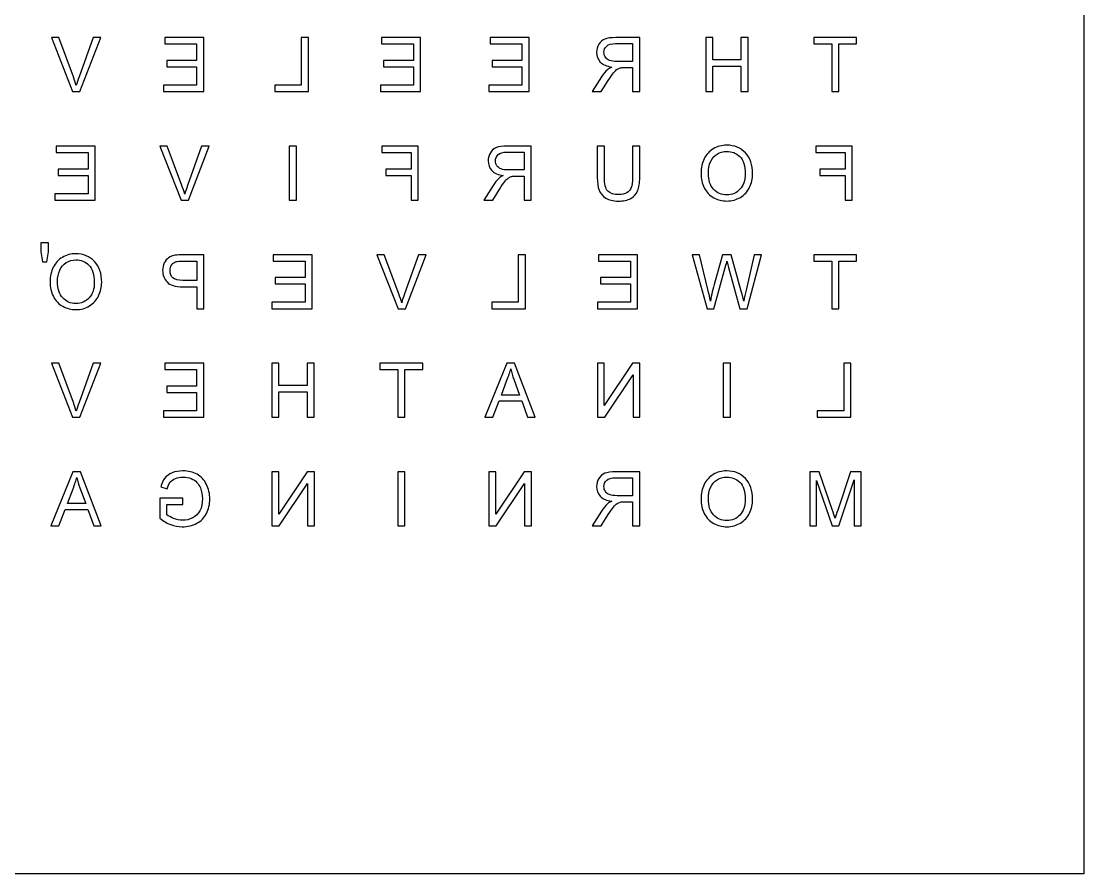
# Model space of a CAD drawing. Extents: x 5 to 305, y 25 to 255.
# Drawn here: x 155.5 to 304.8, y 25.4 to 145.1 of the extents above; entities that cross this region are included whole.
import ezdxf

# ---------------------------------------------------------------- set-up
doc = ezdxf.new("R2010")
doc.units = 0
doc.layers.add('english_TiM_UPPER_Helvetica_TiM_1.0', color=7, linetype='CONTINUOUS')

msp = doc.modelspace()

# ---------------------------------------------------------------- linework, layer by layer
at = {"layer": 'english_TiM_UPPER_Helvetica_TiM_1.0', "color": 1}
for p, q in [((304.8, 237.940003), (304.8, 25.4)), ((304.8, 25.4), (5.259987, 25.4))]:
    msp.add_line(p, q, dxfattribs=at)
at = {"layer": 'english_TiM_UPPER_Helvetica_TiM_1.0', "color": 7}
for p, q in [((160.806409, 142.776332), (159.783216, 142.776332)), ((159.783216, 142.776332), (162.749445, 135.200566)), ((162.852795, 137.27279), (160.806409, 142.776332)), ((165.627823, 142.776332), (163.658949, 137.27279)), ((163.777803, 135.200566), (166.713027, 142.776332)), ((166.713027, 142.776332), (165.627823, 142.776332)), ((181.162371, 142.776332), (175.684667, 142.776332)), ((175.684667, 142.776332), (175.684667, 141.882329)), ((175.684667, 141.882329), (180.159847, 141.882329)), ((180.159847, 141.882329), (180.159847, 139.562057)), ((181.162371, 135.200566), (181.162371, 142.776332)), ((195.877018, 142.776332), (194.874497, 142.776332)), ((194.874497, 142.776332), (194.874497, 136.094569)), ((195.877018, 135.200566), (195.877018, 142.776332)), ((211.642378, 142.776332), (206.164677, 142.776332)), ((206.164677, 142.776332), (206.164677, 141.882329)), ((206.164677, 141.882329), (210.639858, 141.882329)), ((210.639858, 141.882329), (210.639858, 139.562057)), ((211.642378, 135.200566), (211.642378, 142.776332)), ((226.882381, 142.776332), (221.404681, 142.776332)), ((221.404681, 142.776332), (221.404681, 141.882329)), ((221.404681, 141.882329), (225.879861, 141.882329)), ((225.879861, 141.882329), (225.879861, 139.562057)), ((226.882381, 135.200566), (226.882381, 142.776332)), ((239.018269, 141.939172), (241.416057, 141.939172)), ((242.418581, 142.776332), (239.059611, 142.776332)), ((241.416057, 141.939172), (241.416057, 139.432866)), ((242.418581, 135.200566), (242.418581, 142.776332)), ((252.702815, 142.776332), (251.700291, 142.776332)), ((251.700291, 142.776332), (251.700291, 135.200566)), ((252.702815, 139.66541), (252.702815, 142.776332)), ((257.64308, 142.776332), (256.640559, 142.776332)), ((256.640559, 142.776332), (256.640559, 139.66541)), ((257.64308, 135.200566), (257.64308, 142.776332)), ((272.895166, 142.776332), (266.890362, 142.776332)), ((266.890362, 142.776332), (266.890362, 141.882329)), ((266.890362, 141.882329), (269.396669, 141.882329)), ((269.396669, 141.882329), (269.396669, 135.200566)), ((270.399192, 135.200566), (270.399192, 141.882329)), ((270.399192, 141.882329), (272.895166, 141.882329)), ((272.895166, 141.882329), (272.895166, 142.776332)), ((180.159847, 139.562057), (175.968889, 139.562057)), ((175.968889, 139.562057), (175.968889, 138.673223)), ((210.639858, 139.562057), (206.448896, 139.562057)), ((206.448896, 139.562057), (206.448896, 138.673223)), ((225.879861, 139.562057), (221.6889, 139.562057)), ((221.6889, 139.562057), (221.6889, 138.673223)), ((241.416057, 139.432866), (239.261149, 139.432866)), ((256.640559, 139.66541), (252.702815, 139.66541)), ((175.968889, 138.673223), (180.159847, 138.673223)), ((180.159847, 138.673223), (180.159847, 136.094569)), ((206.448896, 138.673223), (210.639858, 138.673223)), ((210.639858, 138.673223), (210.639858, 136.094569)), ((221.6889, 138.673223), (225.879861, 138.673223)), ((225.879861, 138.673223), (225.879861, 136.094569)), ((240.253337, 138.564701), (241.416057, 138.564701)), ((241.416057, 138.564701), (241.416057, 135.200566)), ((252.702815, 135.200566), (252.702815, 138.771408)), ((252.702815, 138.771408), (256.640559, 138.771408)), ((256.640559, 138.771408), (256.640559, 135.200566)), ((180.159847, 136.094569), (175.508969, 136.094569)), ((175.508969, 136.094569), (175.508969, 135.200566)), ((194.874497, 136.094569), (191.143456, 136.094569)), ((191.143456, 136.094569), (191.143456, 135.200566)), ((210.639858, 136.094569), (205.988976, 136.094569)), ((205.988976, 136.094569), (205.988976, 135.200566)), ((225.879861, 136.094569), (221.22898, 136.094569)), ((221.22898, 136.094569), (221.22898, 135.200566)), ((237.059735, 137.262454), (235.741986, 135.200566)), ((237.002888, 135.200566), (238.005412, 136.776696)), ((162.749445, 135.200566), (163.777803, 135.200566)), ((175.508969, 135.200566), (181.162371, 135.200566)), ((191.143456, 135.200566), (195.877018, 135.200566)), ((205.988976, 135.200566), (211.642378, 135.200566)), ((221.22898, 135.200566), (226.882381, 135.200566)), ((235.741986, 135.200566), (237.002888, 135.200566)), ((241.416057, 135.200566), (242.418581, 135.200566)), ((251.700291, 135.200566), (252.702815, 135.200566)), ((256.640559, 135.200566), (257.64308, 135.200566)), ((269.396669, 135.200566), (270.399192, 135.200566)), ((165.922378, 127.536325), (160.444674, 127.536325)), ((160.444674, 127.536325), (160.444674, 126.642322)), ((165.922378, 119.960559), (165.922378, 127.536325)), ((176.046402, 127.536325), (175.023208, 127.536325)), ((175.023208, 127.536325), (177.989438, 119.960559)), ((178.092791, 122.032787), (176.046402, 127.536325)), ((180.867816, 127.536325), (178.898942, 122.032787)), ((179.017799, 119.960559), (181.95302, 127.536325)), ((181.95302, 127.536325), (180.867816, 127.536325)), ((194.194067, 127.536325), (193.191546, 127.536325)), ((193.191546, 127.536325), (193.191546, 119.960559)), ((194.194067, 119.960559), (194.194067, 127.536325)), ((211.315028, 127.536325), (206.204231, 127.536325)), ((206.204231, 127.536325), (206.204231, 126.642322)), ((211.315028, 119.960559), (211.315028, 127.536325)), ((227.178598, 127.536325), (223.819628, 127.536325)), ((227.178598, 119.960559), (227.178598, 127.536325)), ((237.462808, 127.536325), (236.460288, 127.536325)), ((236.460288, 127.536325), (236.460288, 123.159333)), ((237.462808, 123.164501), (237.462808, 127.536325)), ((242.418581, 127.536325), (241.416057, 127.536325)), ((241.416057, 127.536325), (241.416057, 123.164501)), ((242.418581, 123.159333), (242.418581, 127.536325)), ((272.275046, 127.536325), (267.164248, 127.536325)), ((267.164248, 127.536325), (267.164248, 126.642322)), ((272.275046, 119.960559), (272.275046, 127.536325)), ((160.444674, 126.642322), (164.919854, 126.642322)), ((164.919854, 126.642322), (164.919854, 124.322053)), ((206.204231, 126.642322), (210.312508, 126.642322)), ((210.312508, 126.642322), (210.312508, 124.296212)), ((223.778286, 126.699169), (226.176074, 126.699169)), ((226.176074, 126.699169), (226.176074, 124.192863)), ((267.164248, 126.642322), (271.272526, 126.642322)), ((271.272526, 126.642322), (271.272526, 124.296212)), ((164.919854, 124.322053), (160.728896, 124.322053)), ((160.728896, 124.322053), (160.728896, 123.433216)), ((210.312508, 124.296212), (206.757168, 124.296212)), ((206.757168, 124.296212), (206.757168, 123.40221)), ((226.176074, 124.192863), (224.021167, 124.192863)), ((271.272526, 124.296212), (267.717185, 124.296212)), ((267.717185, 124.296212), (267.717185, 123.40221)), ((160.728896, 123.433216), (164.919854, 123.433216)), ((164.919854, 123.433216), (164.919854, 120.854562)), ((206.757168, 123.40221), (210.312508, 123.40221)), ((210.312508, 123.40221), (210.312508, 119.960559)), ((225.013354, 123.324698), (226.176074, 123.324698)), ((226.176074, 123.324698), (226.176074, 119.960559)), ((257.241791, 123.634772), (257.241791, 123.634772)), ((258.275321, 123.650259), (258.275321, 123.650259)), ((267.717185, 123.40221), (271.272526, 123.40221)), ((271.272526, 123.40221), (271.272526, 119.960559)), ((221.819752, 122.02245), (220.502, 119.960559)), ((221.762906, 119.960559), (222.765429, 121.536693)), ((164.919854, 120.854562), (160.268976, 120.854562)), ((160.268976, 120.854562), (160.268976, 119.960559)), ((160.268976, 119.960559), (165.922378, 119.960559)), ((177.989438, 119.960559), (179.017799, 119.960559)), ((193.191546, 119.960559), (194.194067, 119.960559)), ((210.312508, 119.960559), (211.315028, 119.960559)), ((220.502, 119.960559), (221.762906, 119.960559)), ((226.176074, 119.960559), (227.178598, 119.960559)), ((271.272526, 119.960559), (272.275046, 119.960559)), ((159.345612, 113.975762), (158.286245, 113.975762)), ((158.286245, 113.975762), (158.286245, 112.709688)), ((159.345612, 112.709688), (159.345612, 113.975762)), ((158.286245, 112.709688), (158.534294, 111.293755)), ((159.107904, 111.293755), (159.345612, 112.709688)), ((181.18304, 112.296332), (178.325336, 112.296332)), ((181.18304, 104.720566), (181.18304, 112.296332)), ((196.402374, 112.296332), (190.924674, 112.296332)), ((190.924674, 112.296332), (190.924674, 111.402329)), ((196.402374, 104.720566), (196.402374, 112.296332)), ((206.526412, 112.296332), (205.503219, 112.296332)), ((205.503219, 112.296332), (208.469445, 104.720566)), ((208.572798, 106.792794), (206.526412, 112.296332)), ((211.347823, 112.296332), (209.378952, 106.792794)), ((209.497807, 104.720566), (212.433027, 112.296332)), ((212.433027, 112.296332), (211.347823, 112.296332)), ((226.357007, 112.296332), (225.354483, 112.296332)), ((225.354483, 112.296332), (225.354483, 105.614569)), ((226.357007, 104.720566), (226.357007, 112.296332)), ((242.122388, 112.296332), (236.644684, 112.296332)), ((236.644684, 112.296332), (236.644684, 111.402329)), ((242.122388, 104.720566), (242.122388, 112.296332)), ((250.802821, 112.296332), (249.795132, 112.296332)), ((249.795132, 112.296332), (251.872524, 104.720566)), ((251.991379, 107.428411), (250.802821, 112.296332)), ((254.042933, 112.296332), (252.957729, 108.461941)), ((255.252164, 112.296332), (254.042933, 112.296332)), ((256.693935, 107.180366), (255.252164, 112.296332)), ((258.507777, 112.296332), (257.355393, 107.330226)), ((257.525926, 104.720566), (259.536138, 112.296332)), ((259.536138, 112.296332), (258.507777, 112.296332)), ((272.895166, 112.296332), (266.890362, 112.296332)), ((266.890362, 112.296332), (266.890362, 111.402329)), ((272.895166, 111.402329), (272.895166, 112.296332)), ((158.534294, 111.293755), (159.107904, 111.293755)), ((178.242651, 111.402329), (180.180516, 111.402329)), ((180.180516, 111.402329), (180.180516, 108.694485)), ((190.924674, 111.402329), (195.39985, 111.402329)), ((195.39985, 111.402329), (195.39985, 109.082057)), ((236.644684, 111.402329), (241.119865, 111.402329)), ((241.119865, 111.402329), (241.119865, 109.082057)), ((252.838874, 104.720566), (254.435677, 110.492826)), ((254.895597, 110.492826), (256.502733, 104.720566)), ((266.890362, 111.402329), (269.396669, 111.402329)), ((269.396669, 111.402329), (269.396669, 104.720566)), ((270.399192, 104.720566), (270.399192, 111.402329)), ((270.399192, 111.402329), (272.895166, 111.402329)), ((195.39985, 109.082057), (191.208893, 109.082057)), ((191.208893, 109.082057), (191.208893, 108.193223)), ((241.119865, 109.082057), (236.928907, 109.082057)), ((236.928907, 109.082057), (236.928907, 108.193223)), ((165.801788, 108.394779), (165.801788, 108.394779)), ((166.835317, 108.410266), (166.835317, 108.410266)), ((180.180516, 108.694485), (178.221982, 108.694485)), ((178.237483, 107.800482), (180.180516, 107.800482)), ((180.180516, 107.800482), (180.180516, 104.720566)), ((191.208893, 108.193223), (195.39985, 108.193223)), ((195.39985, 108.193223), (195.39985, 105.614569)), ((236.928907, 108.193223), (241.119865, 108.193223)), ((241.119865, 108.193223), (241.119865, 105.614569)), ((180.180516, 104.720566), (181.18304, 104.720566)), ((195.39985, 105.614569), (190.748973, 105.614569)), ((190.748973, 105.614569), (190.748973, 104.720566)), ((190.748973, 104.720566), (196.402374, 104.720566)), ((208.469445, 104.720566), (209.497807, 104.720566)), ((225.354483, 105.614569), (221.623445, 105.614569)), ((221.623445, 105.614569), (221.623445, 104.720566)), ((221.623445, 104.720566), (226.357007, 104.720566)), ((241.119865, 105.614569), (236.468987, 105.614569)), ((236.468987, 105.614569), (236.468987, 104.720566)), ((236.468987, 104.720566), (242.122388, 104.720566)), ((251.872524, 104.720566), (252.838874, 104.720566)), ((256.502733, 104.720566), (257.525926, 104.720566)), ((269.396669, 104.720566), (270.399192, 104.720566)), ((160.806409, 97.056335), (159.783216, 97.056335)), ((159.783216, 97.056335), (162.749445, 89.48057)), ((162.852795, 91.552794), (160.806409, 97.056335)), ((165.627823, 97.056335), (163.658949, 91.552794)), ((163.777803, 89.48057), (166.713027, 97.056335)), ((166.713027, 97.056335), (165.627823, 97.056335)), ((181.162371, 97.056335), (175.684667, 97.056335)), ((175.684667, 97.056335), (175.684667, 96.162333)), ((181.162371, 89.48057), (181.162371, 97.056335)), ((191.742818, 97.056335), (190.740295, 97.056335)), ((190.740295, 97.056335), (190.740295, 89.48057)), ((191.742818, 93.945414), (191.742818, 97.056335)), ((196.683087, 97.056335), (195.680563, 97.056335)), ((195.680563, 97.056335), (195.680563, 93.945414)), ((196.683087, 89.48057), (196.683087, 97.056335)), ((211.935148, 97.056335), (205.930345, 97.056335)), ((205.930345, 97.056335), (205.930345, 96.162333)), ((211.935148, 96.162333), (211.935148, 97.056335)), ((223.745623, 97.056335), (220.645038, 89.48057)), ((224.825662, 97.056335), (223.745623, 97.056335)), ((227.735045, 89.48057), (224.825662, 97.056335)), ((237.43697, 97.056335), (236.475789, 97.056335)), ((236.475789, 97.056335), (236.475789, 89.48057)), ((241.416057, 97.056335), (237.43697, 91.108375)), ((237.43697, 91.108375), (237.43697, 97.056335)), ((242.444418, 97.056335), (241.416057, 97.056335)), ((242.444418, 89.48057), (242.444418, 97.056335)), ((255.154063, 97.056335), (254.151543, 97.056335)), ((254.151543, 97.056335), (254.151543, 89.48057)), ((255.154063, 89.48057), (255.154063, 97.056335)), ((272.077018, 97.056335), (271.074497, 97.056335)), ((271.074497, 97.056335), (271.074497, 90.374572)), ((272.077018, 89.48057), (272.077018, 97.056335)), ((175.684667, 96.162333), (180.159847, 96.162333)), ((180.159847, 96.162333), (180.159847, 93.84206)), ((205.930345, 96.162333), (208.436654, 96.162333)), ((208.436654, 96.162333), (208.436654, 89.48057)), ((209.439175, 89.48057), (209.439175, 96.162333)), ((209.439175, 96.162333), (211.935148, 96.162333)), ((222.980811, 92.591491), (223.771464, 94.689553)), ((224.717141, 94.813575), (225.549132, 92.591491)), ((237.50415, 89.48057), (241.483236, 95.433695)), ((241.483236, 95.433695), (241.483236, 89.48057)), ((180.159847, 93.84206), (175.968889, 93.84206)), ((175.968889, 93.84206), (175.968889, 92.953226)), ((175.968889, 92.953226), (180.159847, 92.953226)), ((180.159847, 92.953226), (180.159847, 90.374572)), ((195.680563, 93.945414), (191.742818, 93.945414)), ((191.742818, 89.48057), (191.742818, 93.051411)), ((191.742818, 93.051411), (195.680563, 93.051411)), ((195.680563, 93.051411), (195.680563, 89.48057)), ((225.549132, 92.591491), (222.980811, 92.591491)), ((221.787089, 89.48057), (222.670755, 91.775001)), ((222.670755, 91.775001), (225.838519, 91.775001)), ((225.838519, 91.775001), (226.67051, 89.48057)), ((180.159847, 90.374572), (175.508969, 90.374572)), ((175.508969, 90.374572), (175.508969, 89.48057)), ((271.074497, 90.374572), (267.343456, 90.374572)), ((267.343456, 90.374572), (267.343456, 89.48057)), ((162.749445, 89.48057), (163.777803, 89.48057)), ((175.508969, 89.48057), (181.162371, 89.48057)), ((190.740295, 89.48057), (191.742818, 89.48057)), ((195.680563, 89.48057), (196.683087, 89.48057)), ((208.436654, 89.48057), (209.439175, 89.48057)), ((220.645038, 89.48057), (221.787089, 89.48057)), ((226.67051, 89.48057), (227.735045, 89.48057)), ((236.475789, 89.48057), (237.50415, 89.48057)), ((241.483236, 89.48057), (242.444418, 89.48057)), ((254.151543, 89.48057), (255.154063, 89.48057)), ((267.343456, 89.48057), (272.077018, 89.48057)), ((162.785615, 81.816328), (159.68503, 74.240563)), ((163.865655, 81.816328), (162.785615, 81.816328)), ((166.775038, 74.240563), (163.865655, 81.816328)), ((191.716981, 81.816328), (190.755799, 81.816328)), ((190.755799, 81.816328), (190.755799, 74.240563)), ((195.696064, 81.816328), (191.716981, 75.868371)), ((191.716981, 75.868371), (191.716981, 81.816328)), ((196.724425, 81.816328), (195.696064, 81.816328)), ((196.724425, 74.240563), (196.724425, 81.816328)), ((209.434053, 81.816328), (208.431529, 81.816328)), ((208.431529, 81.816328), (208.431529, 74.240563)), ((209.434053, 74.240563), (209.434053, 81.816328)), ((222.196988, 81.816328), (221.235806, 81.816328)), ((221.235806, 81.816328), (221.235806, 74.240563)), ((226.176074, 81.816328), (222.196988, 75.868371)), ((222.196988, 75.868371), (222.196988, 81.816328)), ((227.204436, 81.816328), (226.176074, 81.816328)), ((227.204436, 74.240563), (227.204436, 81.816328)), ((239.018269, 80.979172), (241.416057, 80.979172)), ((242.418581, 81.816328), (239.059611, 81.816328)), ((241.416057, 80.979172), (241.416057, 78.472863)), ((242.418581, 74.240563), (242.418581, 81.816328)), ((267.651706, 81.816328), (266.302952, 81.816328)), ((266.302952, 81.816328), (266.302952, 74.240563)), ((269.465552, 76.545334), (267.651706, 81.816328)), ((272.023533, 81.816328), (270.23036, 76.452317)), ((270.375055, 74.240563), (272.566137, 80.689782)), ((273.532487, 81.816328), (272.023533, 81.816328)), ((272.566137, 80.689782), (272.566137, 74.240563)), ((273.532487, 74.240563), (273.532487, 81.816328)), ((162.020807, 77.351484), (162.811456, 79.449549)), ((163.757134, 79.573572), (164.589125, 77.351484)), ((175.130008, 79.697576), (176.034347, 79.449531)), ((191.784161, 74.240563), (195.763243, 80.193688)), ((195.763243, 80.193688), (195.763243, 74.240563)), ((222.264168, 74.240563), (226.243254, 80.193688)), ((226.243254, 80.193688), (226.243254, 74.240563)), ((267.269302, 74.240563), (267.269302, 80.581264)), ((267.269302, 80.581264), (269.470717, 74.240563)), ((178.225425, 78.100795), (175.016319, 78.105945)), ((175.016319, 78.105945), (175.016319, 75.294748)), ((178.225425, 77.211961), (178.225425, 78.100795)), ((241.416057, 78.472863), (239.261149, 78.472863)), ((257.241791, 77.91474), (257.241791, 77.91474)), ((258.275321, 77.930262), (258.275321, 77.930262)), ((160.827081, 74.240563), (161.710747, 76.534998)), ((161.710747, 76.534998), (164.878512, 76.534998)), ((164.589125, 77.351484), (162.020807, 77.351484)), ((164.878512, 76.534998), (165.710503, 74.240563)), ((175.998173, 77.211943), (178.225425, 77.211961)), ((175.998173, 75.801174), (175.998173, 77.211943)), ((237.059735, 76.302454), (235.741986, 74.240563)), ((240.253337, 77.604701), (241.416057, 77.604701)), ((241.416057, 77.604701), (241.416057, 74.240563)), ((237.002888, 74.240563), (238.005412, 75.816696)), ((159.68503, 74.240563), (160.827081, 74.240563)), ((165.710503, 74.240563), (166.775038, 74.240563)), ((190.755799, 74.240563), (191.784161, 74.240563)), ((195.763243, 74.240563), (196.724425, 74.240563)), ((208.431529, 74.240563), (209.434053, 74.240563)), ((221.235806, 74.240563), (222.264168, 74.240563)), ((226.243254, 74.240563), (227.204436, 74.240563)), ((235.741986, 74.240563), (237.002888, 74.240563)), ((241.416057, 74.240563), (242.418581, 74.240563)), ((266.302952, 74.240563), (267.269302, 74.240563)), ((269.470717, 74.240563), (270.375055, 74.240563)), ((272.566137, 74.240563), (273.532487, 74.240563))]:
    msp.add_line(p, q, dxfattribs=at)
for points in [[(236.677327, 141.851324), (236.467184, 141.506808), (236.362109, 141.126125), (236.362102, 140.709273)], [(237.519655, 142.572207), (237.16826, 142.43612), (236.887484, 142.195825), (236.677327, 141.851324)], [(239.059611, 142.776332), (238.384376, 142.776321), (237.87106, 142.708281), (237.519655, 142.572207)], [(237.785787, 141.592939), (238.045897, 141.823754), (238.456724, 141.939165), (239.018269, 141.939172)], [(236.362102, 140.709273), (236.362109, 140.171833), (236.536085, 139.718803), (236.884034, 139.350182)], [(237.395632, 140.709273), (237.395635, 141.067557), (237.525687, 141.362112), (237.785787, 141.592939)], [(237.597167, 140.029727), (237.462815, 140.238152), (237.395635, 140.464667), (237.395632, 140.709273)], [(236.884034, 139.350182), (237.231992, 138.981554), (237.769428, 138.747288), (238.496337, 138.647382)], [(238.186281, 139.574976), (237.927903, 139.66971), (237.731533, 139.821296), (237.597167, 140.029727)], [(239.261149, 139.432866), (238.802958, 139.432863), (238.444666, 139.48023), (238.186281, 139.574976)], [(237.891726, 138.270146), (237.598895, 138.001424), (237.321566, 137.665527), (237.059735, 137.262454)], [(238.496337, 138.647382), (238.23107, 138.519912), (238.029531, 138.394165), (237.891726, 138.270146)], [(238.005412, 136.776696), (238.298249, 137.231448), (238.539408, 137.5794), (238.728881, 137.820559)], [(238.728881, 137.820559), (238.918365, 138.061714), (239.088037, 138.230525), (239.237894, 138.326989)], [(239.237894, 138.326989), (239.387761, 138.423449), (239.540207, 138.490628), (239.695232, 138.528527)], [(239.695232, 138.528527), (239.808925, 138.552657), (239.994959, 138.564698), (240.253337, 138.564701)], [(163.26104, 136.032557), (163.143911, 136.445967), (163.00783, 136.859377), (162.852795, 137.27279)], [(163.658949, 137.27279), (163.500477, 136.831818), (163.36784, 136.418405), (163.26104, 136.032557)], [(222.279672, 127.332204), (221.928277, 127.196116), (221.647501, 126.955822), (221.437345, 126.611316)], [(223.819628, 127.536325), (223.144394, 127.536317), (222.631078, 127.468277), (222.279672, 127.332204)], [(252.756278, 127.169425), (252.194734, 126.835242), (251.76668, 126.369293), (251.472118, 125.771575)], [(254.647636, 127.670683), (253.948286, 127.670676), (253.317834, 127.50359), (252.756278, 127.169425)], [(257.262461, 126.603566), (256.587226, 127.314971), (255.715618, 127.670676), (254.647636, 127.670683)], [(221.437345, 126.611316), (221.227202, 126.266801), (221.122127, 125.886118), (221.12212, 125.469269)], [(221.12212, 125.469269), (221.122127, 124.93183), (221.296103, 124.4788), (221.644051, 124.110178)], [(222.155646, 125.469269), (222.155653, 125.827554), (222.285705, 126.122109), (222.545804, 126.352935)], [(222.357184, 124.789724), (222.222833, 124.998148), (222.155653, 125.22466), (222.155646, 125.469269)], [(222.545804, 126.352935), (222.805914, 126.58375), (223.216742, 126.699162), (223.778286, 126.699169)], [(251.472118, 125.771575), (251.17757, 125.173846), (251.030292, 124.496026), (251.030285, 123.738107)], [(252.376457, 125.358183), (252.584892, 125.818096), (252.88978, 126.174662), (253.291128, 126.427883)], [(253.291128, 126.427883), (253.692487, 126.681092), (254.142931, 126.807701), (254.642468, 126.807704)], [(254.642468, 126.807704), (255.352162, 126.807701), (255.962803, 126.56396), (256.474397, 126.076484)], [(256.474397, 126.076484), (256.985996, 125.588998), (257.241795, 124.775094), (257.241791, 123.634772)], [(258.275321, 123.650259), (258.275321, 124.907714), (257.937702, 125.892147), (257.262461, 126.603566)], [(221.644051, 124.110178), (221.99201, 123.74155), (222.529446, 123.507285), (223.256355, 123.407378)], [(222.946295, 124.334972), (222.687921, 124.429707), (222.49155, 124.581292), (222.357184, 124.789724)], [(224.021167, 124.192863), (223.562972, 124.192855), (223.204684, 124.240226), (222.946295, 124.334972)], [(252.063814, 123.743293), (252.063821, 124.359963), (252.168036, 124.898256), (252.376457, 125.358183)], [(222.65174, 123.030142), (222.358913, 122.761421), (222.081584, 122.425524), (221.819752, 122.02245)], [(223.256355, 123.407378), (222.991087, 123.279909), (222.789549, 123.154161), (222.65174, 123.030142)], [(222.765429, 121.536693), (223.058267, 121.991441), (223.299422, 122.339396), (223.488899, 122.580555)], [(223.488899, 122.580555), (223.678383, 122.821711), (223.848055, 122.990518), (223.997912, 123.086985)], [(223.997912, 123.086985), (224.147779, 123.183445), (224.300224, 123.250625), (224.455249, 123.288524)], [(224.455249, 123.288524), (224.568939, 123.312654), (224.754976, 123.324694), (225.013354, 123.324698)], [(236.460288, 123.159333), (236.460295, 122.397964), (236.546422, 121.793349), (236.718669, 121.345491)], [(237.933064, 121.236969), (237.619568, 121.571142), (237.462815, 122.213652), (237.462808, 123.164501)], [(241.416057, 123.164501), (241.416057, 122.506482), (241.35491, 122.021586), (241.232605, 121.709808)], [(242.12919, 121.260224), (242.322117, 121.723587), (242.418581, 122.356622), (242.418581, 123.159333)], [(251.030285, 123.738107), (251.030292, 122.969849), (251.18532, 122.282553), (251.495373, 121.67622)], [(252.795035, 121.485032), (252.307559, 122.015575), (252.063821, 122.768328), (252.063814, 123.743293)], [(257.241791, 123.634772), (257.241795, 122.721822), (256.996332, 122.002656), (256.505403, 121.477282)], [(257.841238, 121.7589), (258.130626, 122.354901), (258.275321, 122.98535), (258.275321, 123.650259)], [(178.501033, 120.79255), (178.383904, 121.20596), (178.247823, 121.619373), (178.092791, 122.032787)], [(178.898942, 122.032787), (178.74047, 121.591811), (178.607836, 121.178401), (178.501033, 120.79255)], [(236.718669, 121.345491), (236.89093, 120.897625), (237.201851, 120.533308), (237.651428, 120.252532)], [(239.509198, 120.735707), (238.771952, 120.735707), (238.246574, 120.902794), (237.933064, 121.236969)], [(240.602153, 120.988921), (240.304154, 120.820113), (239.939837, 120.735707), (239.509198, 120.735707)], [(241.232605, 121.709808), (241.110308, 121.398026), (240.900155, 121.157732), (240.602153, 120.988921)], [(241.162844, 120.198272), (241.614152, 120.442874), (241.936266, 120.796858), (242.12919, 121.260224)], [(251.495373, 121.67622), (251.805436, 121.06988), (252.244687, 120.61082), (252.813122, 120.299043)], [(254.657969, 120.689215), (253.903498, 120.689215), (253.282521, 120.954486), (252.795035, 121.485032)], [(256.505403, 121.477282), (256.014481, 120.951904), (255.398669, 120.689215), (254.657969, 120.689215)], [(256.564832, 120.348135), (257.126384, 120.692644), (257.551851, 121.162897), (257.841238, 121.7589)], [(237.651428, 120.252532), (238.101018, 119.971757), (238.69099, 119.831369), (239.421345, 119.831369)], [(239.421345, 119.831369), (240.131039, 119.831369), (240.711538, 119.95367), (241.162844, 120.198272)], [(252.813122, 120.299043), (253.381566, 119.987261), (253.994793, 119.831369), (254.652801, 119.831369)], [(254.652801, 119.831369), (255.365941, 119.831369), (256.003284, 120.003626), (256.564832, 120.348135)], [(163.207629, 112.430691), (162.508283, 112.430683), (161.87783, 112.263597), (161.316275, 111.929429)], [(165.822457, 111.363573), (165.147223, 112.074978), (164.275615, 112.430683), (163.207629, 112.430691)], [(177.172948, 112.223984), (176.800884, 112.161966), (176.489102, 112.043972), (176.237607, 111.870003)], [(178.325336, 112.296332), (177.822356, 112.296325), (177.438226, 112.272202), (177.172948, 112.223984)], [(160.032114, 110.531582), (159.737566, 109.933853), (159.590288, 109.256033), (159.590281, 108.498114)], [(161.316275, 111.929429), (160.75473, 111.595249), (160.326677, 111.1293), (160.032114, 110.531582)], [(160.93645, 110.11819), (161.144885, 110.578103), (161.449777, 110.934669), (161.851125, 111.18789)], [(161.851125, 111.18789), (162.252484, 111.441099), (162.702928, 111.567704), (163.202461, 111.567711)], [(163.202461, 111.567711), (163.912155, 111.567704), (164.522799, 111.323967), (165.034394, 110.836491)], [(165.034394, 110.836491), (165.545992, 110.349005), (165.801788, 109.535101), (165.801788, 108.394779)], [(166.835317, 108.410266), (166.835317, 109.667721), (166.497699, 110.652154), (165.822457, 111.363573)], [(175.63041, 111.13878), (175.477107, 110.825269), (175.400455, 110.480761), (175.400448, 110.10525)], [(176.237607, 111.870003), (175.986119, 111.696017), (175.78372, 111.452279), (175.63041, 111.13878)], [(176.433977, 110.074244), (176.433981, 110.39119), (176.514079, 110.662491), (176.674272, 110.888149)], [(176.674272, 110.888149), (176.834475, 111.113796), (177.045486, 111.262799), (177.307307, 111.33515)], [(177.307307, 111.33515), (177.476122, 111.379931), (177.787903, 111.402322), (178.242651, 111.402329)], [(254.435677, 110.492826), (254.570039, 110.975133), (254.649277, 111.27141), (254.673386, 111.38166)], [(254.673386, 111.38166), (254.75263, 111.033698), (254.826699, 110.737421), (254.895597, 110.492826)], [(160.623807, 108.5033), (160.623814, 109.119966), (160.728029, 109.658263), (160.93645, 110.11819)], [(175.400448, 110.10525), (175.400455, 109.461014), (175.605436, 108.915828), (176.015396, 108.469691)], [(176.842219, 109.056219), (176.570065, 109.297371), (176.433981, 109.636715), (176.433977, 110.074244)], [(178.221982, 108.694485), (177.574307, 108.694481), (177.114387, 108.815061), (176.842219, 109.056219)], [(159.590281, 108.498114), (159.590288, 107.729856), (159.745317, 107.04256), (160.05537, 106.436223)], [(161.355031, 106.245039), (160.867556, 106.775582), (160.623814, 107.528335), (160.623807, 108.5033)], [(165.801788, 108.394779), (165.801788, 107.481825), (165.556325, 106.762663), (165.0654, 106.237289)], [(166.401235, 106.518908), (166.690622, 107.114908), (166.835317, 107.745357), (166.835317, 108.410266)], [(176.015396, 108.469691), (176.42537, 108.023551), (177.166065, 107.800479), (178.237483, 107.800482)], [(252.957729, 108.461941), (252.685575, 107.511092), (252.489204, 106.617089), (252.368618, 105.779933)], [(160.05537, 106.436223), (160.365433, 105.829887), (160.804684, 105.370828), (161.373118, 105.05905)], [(163.217966, 105.449222), (162.463494, 105.449222), (161.842517, 105.714493), (161.355031, 106.245039)], [(165.0654, 106.237289), (164.574474, 105.711911), (163.958665, 105.449222), (163.217966, 105.449222)], [(165.124825, 105.108142), (165.68638, 105.452651), (166.111848, 105.922904), (166.401235, 106.518908)], [(208.981044, 105.552558), (208.863914, 105.965967), (208.72783, 106.37938), (208.572798, 106.792794)], [(209.378952, 106.792794), (209.220481, 106.351818), (209.087843, 105.938408), (208.981044, 105.552558)], [(252.368618, 105.779933), (252.272161, 106.258801), (252.146417, 106.808295), (251.991379, 107.428411)], [(257.035, 105.779933), (256.842077, 106.58953), (256.72839, 107.05634), (256.693935, 107.180366)], [(257.355393, 107.330226), (257.231374, 106.810016), (257.124574, 106.293253), (257.035, 105.779933)], [(161.373118, 105.05905), (161.941563, 104.747268), (162.554789, 104.591376), (163.212798, 104.591376)], [(163.212798, 104.591376), (163.925938, 104.591376), (164.563277, 104.76363), (165.124825, 105.108142)], [(223.771464, 94.689553), (224.012622, 95.326891), (224.191767, 95.850544), (224.308896, 96.260518)], [(224.308896, 96.260518), (224.405363, 95.774753), (224.541443, 95.292439), (224.717141, 94.813575)], [(163.26104, 90.312557), (163.143911, 90.725971), (163.00783, 91.13938), (162.852795, 91.552794)], [(163.658949, 91.552794), (163.500477, 91.111818), (163.36784, 90.698408), (163.26104, 90.312557)], [(162.811456, 79.449549), (163.052615, 80.086884), (163.231759, 80.610541), (163.348889, 81.020511)], [(163.348889, 81.020511), (163.445356, 80.534746), (163.581436, 80.052436), (163.757134, 79.573572)], [(175.703618, 80.937813), (175.45213, 80.620856), (175.260928, 80.207446), (175.130008, 79.697576)], [(176.744898, 81.679369), (176.302208, 81.50194), (175.955113, 81.254755), (175.703618, 80.937813)], [(176.458093, 80.359035), (176.626908, 80.579517), (176.868063, 80.756076), (177.181563, 80.88872)], [(178.230594, 81.945501), (177.682828, 81.945494), (177.187595, 81.856785), (176.744898, 81.679369)], [(177.181563, 80.88872), (177.495069, 81.02135), (177.843025, 81.087666), (178.225425, 81.087673)], [(178.225425, 81.087673), (178.683627, 81.087666), (179.079814, 81.017904), (179.413983, 80.878384)], [(180.230473, 81.480413), (179.651699, 81.790466), (178.985072, 81.945494), (178.230594, 81.945501)], [(179.413983, 80.878384), (179.748162, 80.738853), (180.017741, 80.555402), (180.222719, 80.328029)], [(181.56114, 80.056729), (181.252805, 80.695789), (180.809251, 81.17035), (180.230473, 81.480413)], [(236.677327, 80.89132), (236.467184, 80.546804), (236.362109, 80.166122), (236.362102, 79.749273)], [(237.519655, 81.612207), (237.16826, 81.47612), (236.887484, 81.235825), (236.677327, 80.89132)], [(237.395632, 79.749273), (237.395635, 80.107557), (237.525687, 80.402113), (237.785787, 80.632939)], [(239.059611, 81.816328), (238.384376, 81.816321), (237.87106, 81.748281), (237.519655, 81.612207)], [(237.785787, 80.632939), (238.045897, 80.863754), (238.456724, 80.979165), (239.018269, 80.979172)], [(252.756278, 81.449425), (252.194734, 81.115246), (251.76668, 80.649297), (251.472118, 80.051578)], [(252.376457, 79.638151), (252.584892, 80.098064), (252.88978, 80.454631), (253.291128, 80.707851)], [(254.647636, 81.950687), (253.948286, 81.95068), (253.317834, 81.783594), (252.756278, 81.449425)], [(253.291128, 80.707851), (253.692487, 80.961061), (254.142931, 81.087666), (254.642468, 81.087673)], [(254.642468, 81.087673), (255.352162, 81.087666), (255.962803, 80.843928), (256.474397, 80.356452)], [(257.262461, 80.883569), (256.587226, 81.594974), (255.715618, 81.95068), (254.647636, 81.950687)], [(258.275321, 77.930262), (258.275321, 79.187717), (257.937702, 80.172151), (257.262461, 80.883569)], [(176.034347, 79.449531), (176.14804, 79.835375), (176.289289, 80.138545), (176.458093, 80.359035)], [(180.222719, 80.328029), (180.427704, 80.10065), (180.58704, 79.85088), (180.700726, 79.578722)], [(180.700726, 79.578722), (180.893653, 79.110184), (180.990117, 78.602032), (180.990117, 78.054267)], [(182.023643, 77.992256), (182.023646, 78.729501), (181.869475, 79.417658), (181.56114, 80.056729)], [(236.362102, 79.749273), (236.362109, 79.211833), (236.536085, 78.758803), (236.884034, 78.390182)], [(237.597167, 79.069727), (237.462815, 79.278148), (237.395635, 79.504663), (237.395632, 79.749273)], [(251.472118, 80.051578), (251.17757, 79.453849), (251.030292, 78.776029), (251.030285, 78.018111)], [(252.063814, 78.023261), (252.063821, 78.639928), (252.168036, 79.178224), (252.376457, 79.638151)], [(256.474397, 80.356452), (256.985996, 79.868966), (257.241795, 79.055062), (257.241791, 77.91474)], [(180.990117, 78.054267), (180.990117, 77.379026), (180.873844, 76.814031), (180.6413, 76.359279)], [(181.558554, 75.971707), (181.868614, 76.574597), (182.023646, 77.248113), (182.023643, 77.992256)], [(236.884034, 78.390182), (237.231992, 78.021554), (237.769428, 77.787285), (238.496337, 77.687382)], [(238.186281, 78.614976), (237.927903, 78.709711), (237.731533, 78.861296), (237.597167, 79.069727)], [(238.496337, 77.687382), (238.23107, 77.559909), (238.029531, 77.434165), (237.891726, 77.310146)], [(239.261149, 78.472863), (238.802958, 78.472859), (238.444666, 78.52023), (238.186281, 78.614976)], [(251.030285, 78.018111), (251.030292, 77.249853), (251.18532, 76.562557), (251.495373, 75.956223)], [(252.795035, 75.765), (252.307559, 76.295543), (252.063821, 77.048296), (252.063814, 78.023261)], [(257.241791, 77.91474), (257.241795, 77.001786), (256.996332, 76.282624), (256.505403, 75.75725)], [(257.841238, 76.038904), (258.130626, 76.634904), (258.275321, 77.265354), (258.275321, 77.930262)], [(180.6413, 76.359279), (180.408756, 75.904527), (180.070277, 75.566909), (179.625858, 75.346422)], [(237.891726, 77.310146), (237.598895, 77.041424), (237.321566, 76.705527), (237.059735, 76.302454)], [(238.005412, 75.816696), (238.298249, 76.271445), (238.539408, 76.6194), (238.728881, 76.860559)], [(238.728881, 76.860559), (238.918365, 77.101714), (239.088037, 77.270522), (239.237894, 77.366989)], [(239.237894, 77.366989), (239.387761, 77.463449), (239.540207, 77.530628), (239.695232, 77.568527)], [(239.695232, 77.568527), (239.808925, 77.592657), (239.994959, 77.604698), (240.253337, 77.604701)], [(269.868625, 75.330935), (269.782505, 75.606543), (269.648146, 76.011341), (269.465552, 76.545334)], [(270.23036, 76.452317), (270.065003, 75.952773), (269.944423, 75.578984), (269.868625, 75.330935)], [(175.016319, 75.294748), (175.508976, 74.902004), (176.017128, 74.606587), (176.540774, 74.408496)], [(176.938682, 75.266324), (176.525276, 75.43341), (176.211773, 75.611694), (175.998173, 75.801174)], [(178.209924, 75.015693), (177.775845, 75.015693), (177.352099, 75.099235), (176.938682, 75.266324)], [(179.625858, 75.346422), (179.181442, 75.125936), (178.709465, 75.015693), (178.209924, 75.015693)], [(180.181381, 74.589361), (180.789439, 74.908033), (181.248498, 75.368813), (181.558554, 75.971707)], [(251.495373, 75.956223), (251.805436, 75.349883), (252.244687, 74.890824), (252.813122, 74.579046)], [(254.657969, 74.969183), (253.903498, 74.969183), (253.282521, 75.234454), (252.795035, 75.765)], [(256.505403, 75.75725), (256.014481, 75.231872), (255.398669, 74.969183), (254.657969, 74.969183)], [(256.564832, 74.628139), (257.126384, 74.972647), (257.551851, 75.4429), (257.841238, 76.038904)], [(176.540774, 74.408496), (177.064434, 74.2104), (177.601869, 74.111354), (178.153078, 74.111354)], [(178.153078, 74.111354), (178.897224, 74.111354), (179.573322, 74.27069), (180.181381, 74.589361)], [(252.813122, 74.579046), (253.381566, 74.267265), (253.994793, 74.111372), (254.652801, 74.111372)], [(254.652801, 74.111372), (255.365941, 74.111372), (256.003284, 74.283626), (256.564832, 74.628139)]]:
    msp.add_open_spline(points, degree=3, dxfattribs=at)

doc.saveas('drawing.dxf')
